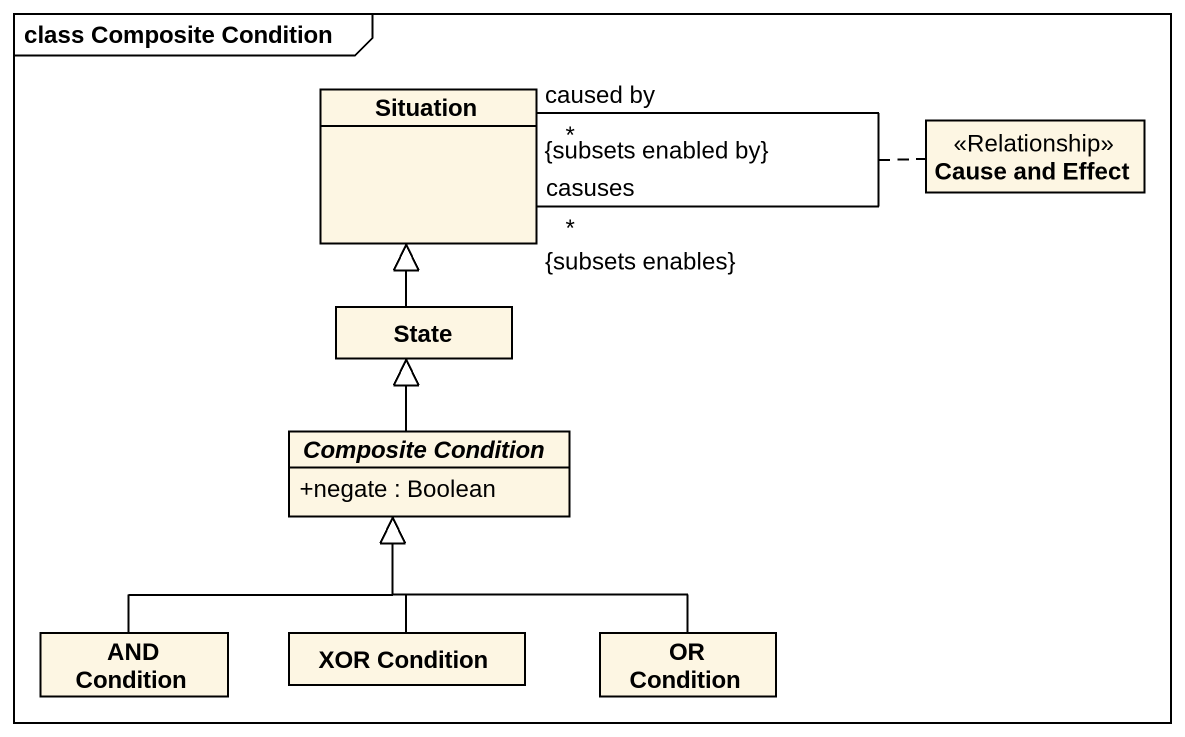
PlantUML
@startuml
mainframe class Composite Condition
hide circle
hide empty members
skinparam classAttributeIconSize 0
class Situation
class "Cause and Effect" as Cause_and_Effect <<Relationship>>
class "State" as State_
abstract class "Composite Condition" as Composite_Condition {
  +negate : Boolean
}
class "AND Condition" as AND_Condition
class "XOR Condition" as XOR_Condition
class "OR Condition" as OR_Condition
Situation "*\n{subsets enables}\ncasuses" -- "*\n{subsets enabled by}\ncaused by" Situation
(Situation, Situation) .. Cause_and_Effect
State_ -up-|> Situation
Composite_Condition -up-|> State_
AND_Condition -up-|> Composite_Condition
XOR_Condition -up-|> Composite_Condition
OR_Condition -up-|> Composite_Condition
@enduml
